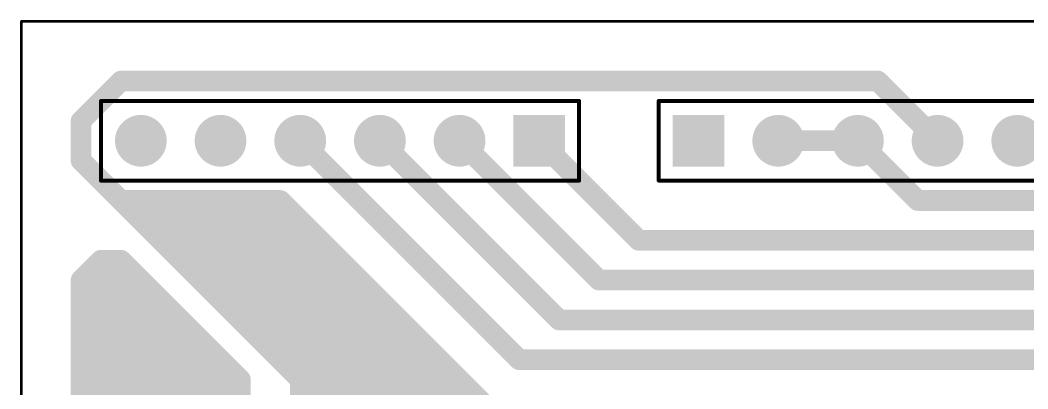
# Model space of a CAD drawing. Extents: x 0 to 64.6, y 0 to 55.9.
# Drawn here: x -0.04 to 32.09, y 44.16 to 55.92 of the extents above; entities that cross this region are included whole.
import ezdxf

# ---------------------------------------------------------------- set-up
doc = ezdxf.new("R2010")
doc.units = 0
for name, color, linetype in [('16', 132, 'CONTINUOUS'), ('18', 110, 'CONTINUOUS'), ('21', 253, 'CONTINUOUS'), ('22', 253, 'CONTINUOUS')]:
    doc.layers.add(name, color=color, linetype=linetype)

# ---------------------------------------------------------------- blocks, each defined once
blk = doc.blocks.new('RECT')
blk.add_solid([(-0.5, -0.5), (0.5, -0.5), (-0.5, 0.5), (0.5, 0.5)])
blk = doc.blocks.new('ROUNDV')
at = {"const_width": 0.5}
blk.add_lwpolyline([(0, -0.25, 1), (0, 0.25, 1), (0, -0.25)], format="xyb", dxfattribs=at)
blk = doc.blocks.new('SQUAREV')
blk.add_solid([(-0.5, -0.5), (0.5, -0.5), (-0.5, 0.5), (0.5, 0.5)])

msp = doc.modelspace()

# ---------------------------------------------------------------- linework, layer by layer
at = {"layer": '16'}
for points, const_width in [([(0.0191, 55.88, 1), (-0.0191, 55.88)], 0.0381), ([(0, 55.8991, 1), (0, 55.861)], 0.0381), ([(3.175, 54.1401, 1), (3.175, 53.8099)], 0.3302), ([(3.2917, 53.8583, 1), (3.0583, 54.0917)], 0.3302), ([(27.4217, 54.0917, 1), (27.1883, 53.8583)], 0.3302), ([(27.305, 53.8099, 1), (27.305, 54.1401)], 0.3302), ([(2.0701, 52.705, 1), (1.7399, 52.705)], 0.3302), ([(1.7883, 52.8217, 1), (2.0217, 52.5883)], 0.3302), ([(9.0067, 52.1867, 1), (8.7733, 51.9533)], 0.3302), ([(11.5467, 52.1867, 1), (11.3133, 51.9533)], 0.3302), ([(14.0867, 52.1867, 1), (13.8533, 51.9533)], 0.3302), ([(16.6267, 52.1867, 1), (16.3933, 51.9533)], 0.3302), ([(24.13, 52.2351, 1), (24.13, 51.9049)], 0.3302), ([(26.7867, 52.1867, 1), (26.5533, 51.9533)], 0.3302), ([(26.67, 51.9049, 1), (26.67, 52.2351)], 0.3302), ([(29.0933, 51.9533, 1), (29.3267, 52.1867)], 0.3302), ([(2.0217, 51.5517, 1), (1.7883, 51.3183)], 0.3302), ([(1.7399, 51.435, 1), (2.0701, 51.435)], 0.3302), ([(3.175, 50.3301, 1), (3.175, 49.9999)], 0.3302), ([(3.2917, 50.2817, 1), (3.0583, 50.0483)], 0.3302), ([(3.0583, 50.0483, 1), (3.2917, 50.2817)], 0.3302), ([(3.81, 50.3301, 1), (3.81, 49.9999)], 0.3302), ([(3.9267, 50.2817, 1), (3.6933, 50.0483)], 0.3302), ([(3.81, 49.9999, 1), (3.81, 50.3301)], 0.3302), ([(8.3717, 50.2817, 1), (8.1383, 50.0483)], 0.3302), ([(8.255, 49.9999, 1), (8.255, 50.3301)], 0.3302), ([(28.575, 50.3301, 1), (28.575, 49.9999)], 0.3302), ([(28.4583, 50.0483, 1), (28.6917, 50.2817)], 0.3302), ([(4.445, 49.6951, 1), (4.445, 49.3649)], 0.3302), ([(4.5617, 49.6467, 1), (4.3283, 49.4133)], 0.3302), ([(4.3283, 49.4133, 1), (4.5617, 49.6467)], 0.3302), ([(5.08, 49.6951, 1), (5.08, 49.3649)], 0.3302), ([(5.1967, 49.6467, 1), (4.9633, 49.4133)], 0.3302), ([(5.08, 49.3649, 1), (5.08, 49.6951)], 0.3302), ([(6.35, 49.6951, 1), (6.35, 49.3649)], 0.3302), ([(6.4667, 49.6467, 1), (6.2333, 49.4133)], 0.3302), ([(6.35, 49.3649, 1), (6.35, 49.6951)], 0.3302), ([(7.62, 49.6951, 1), (7.62, 49.3649)], 0.3302), ([(7.7851, 49.53, 1), (7.4549, 49.53)], 0.3302), ([(7.62, 49.3649, 1), (7.62, 49.6951)], 0.3302), ([(8.4201, 49.53, 1), (8.0899, 49.53)], 0.3302), ([(8.3717, 49.6467, 1), (8.1383, 49.4133)], 0.3302), ([(8.255, 49.3649, 1), (8.255, 49.6951)], 0.3302), ([(5.715, 49.0601, 1), (5.715, 48.7299)], 0.3302), ([(5.8317, 49.0117, 1), (5.5983, 48.7783)], 0.3302), ([(5.5983, 48.7783, 1), (5.8317, 49.0117)], 0.3302), ([(6.985, 49.0601, 1), (6.985, 48.7299)], 0.3302), ([(6.8683, 48.7783, 1), (7.1017, 49.0117)], 0.3302), ([(6.985, 48.7299, 1), (6.985, 49.0601)], 0.3302), ([(7.7851, 48.895, 1), (7.4549, 48.895)], 0.3302), ([(7.62, 48.7299, 1), (7.62, 49.0601)], 0.3302), ([(8.4201, 48.895, 1), (8.0899, 48.895)], 0.3302), ([(8.3717, 49.0117, 1), (8.1383, 48.7783)], 0.3302), ([(19.685, 49.0601, 1), (19.685, 48.7299)], 0.3302), ([(19.5683, 48.7783, 1), (19.8017, 49.0117)], 0.3302), ([(7.4549, 48.895, 1), (7.7851, 48.895)], 0.3302), ([(8.0899, 48.895, 1), (8.4201, 48.895)], 0.3302), ([(2.54, 48.4251, 1), (2.54, 48.0949)], 0.3302), ([(2.6567, 48.1433, 1), (2.4233, 48.3767)], 0.3302), ([(3.2917, 48.3767, 1), (3.0583, 48.1433)], 0.3302), ([(3.175, 48.0949, 1), (3.175, 48.4251)], 0.3302), ([(6.35, 48.4251, 1), (6.35, 48.0949)], 0.3302), ([(6.2333, 48.1433, 1), (6.4667, 48.3767)], 0.3302), ([(7.7367, 48.3767, 1), (7.5033, 48.1433)], 0.3302), ([(7.62, 48.0949, 1), (7.62, 48.4251)], 0.3302), ([(8.4201, 48.26, 1), (8.0899, 48.26)], 0.3302), ([(8.3717, 48.3767, 1), (8.1383, 48.1433)], 0.3302), ([(7.4549, 48.26, 1), (7.7851, 48.26)], 0.3302), ([(8.0899, 48.26, 1), (8.4201, 48.26)], 0.3302), ([(2.0701, 47.625, 1), (1.7399, 47.625)], 0.3302), ([(1.7883, 47.7417, 1), (2.0217, 47.5083)], 0.3302), ([(2.7051, 47.625, 1), (2.3749, 47.625)], 0.3302), ([(2.54, 47.7901, 1), (2.54, 47.4599)], 0.3302), ([(2.6567, 47.7417, 1), (2.4233, 47.5083)], 0.3302), ([(3.2917, 47.7417, 1), (3.0583, 47.5083)], 0.3302), ([(3.175, 47.4599, 1), (3.175, 47.7901)], 0.3302), ([(6.35, 47.7901, 1), (6.35, 47.4599)], 0.3302), ([(6.2333, 47.5083, 1), (6.4667, 47.7417)], 0.3302), ([(8.255, 47.4599, 1), (8.255, 47.7901)], 0.3302), ([(18.415, 47.7901, 1), (18.415, 47.4599)], 0.3302), ([(18.2983, 47.5083, 1), (18.5317, 47.7417)], 0.3302), ([(8.0899, 47.625, 1), (8.4201, 47.625)], 0.3302), ([(3.3401, 46.99, 1), (3.0099, 46.99)], 0.3302), ([(3.2917, 47.1067, 1), (3.0583, 46.8733)], 0.3302), ([(3.0583, 46.8733, 1), (3.2917, 47.1067)], 0.3302), ([(6.35, 47.1551, 1), (6.35, 46.8249)], 0.3302), ([(6.4667, 47.1067, 1), (6.2333, 46.8733)], 0.3302), ([(6.2333, 46.8733, 1), (6.4667, 47.1067)], 0.3302), ([(6.985, 47.1551, 1), (6.985, 46.8249)], 0.3302), ([(7.1017, 47.1067, 1), (6.8683, 46.8733)], 0.3302), ([(6.985, 46.8249, 1), (6.985, 47.1551)], 0.3302), ([(7.62, 47.1551, 1), (7.62, 46.8249)], 0.3302), ([(7.7367, 47.1067, 1), (7.5033, 46.8733)], 0.3302), ([(7.62, 46.8249, 1), (7.62, 47.1551)], 0.3302), ([(8.3717, 47.1067, 1), (8.1383, 46.8733)], 0.3302), ([(8.255, 46.8249, 1), (8.255, 47.1551)], 0.3302), ([(3.3401, 46.355, 1), (3.0099, 46.355)], 0.3302), ([(3.2917, 46.4717, 1), (3.0583, 46.2383)], 0.3302), ([(9.0551, 46.355, 1), (8.7249, 46.355)], 0.3302), ([(9.0067, 46.4717, 1), (8.7733, 46.2383)], 0.3302), ([(8.7733, 46.2383, 1), (9.0067, 46.4717)], 0.3302), ([(17.145, 46.5201, 1), (17.145, 46.1899)], 0.3302), ([(17.0283, 46.2383, 1), (17.2617, 46.4717)], 0.3302), ([(3.0099, 46.355, 1), (3.3401, 46.355)], 0.3302), ([(3.3401, 45.72, 1), (3.0099, 45.72)], 0.3302), ([(3.2917, 45.8367, 1), (3.0583, 45.6033)], 0.3302), ([(9.0551, 45.72, 1), (8.7249, 45.72)], 0.3302), ([(8.7733, 45.6033, 1), (9.0067, 45.8367)], 0.3302), ([(3.0099, 45.72, 1), (3.3401, 45.72)], 0.3302), ([(8.7249, 45.72, 1), (9.0551, 45.72)], 0.3302), ([(3.3401, 45.085, 1), (3.0099, 45.085)], 0.3302), ([(3.2917, 45.2017, 1), (3.0583, 44.9683)], 0.3302), ([(15.875, 45.2501, 1), (15.875, 44.9199)], 0.3302), ([(15.7583, 44.9683, 1), (15.9917, 45.2017)], 0.3302), ([(3.0099, 45.085, 1), (3.3401, 45.085)], 0.3302), ([(3.3401, 44.45, 1), (3.0099, 44.45)], 0.3302), ([(3.2917, 44.5667, 1), (3.0583, 44.3333)], 0.3302), ([(5.8801, 44.45, 1), (5.5499, 44.45)], 0.3302), ([(5.5983, 44.3333, 1), (5.8317, 44.5667)], 0.3302), ([(6.5151, 44.45, 1), (6.1849, 44.45)], 0.3302), ([(6.2333, 44.3333, 1), (6.4667, 44.5667)], 0.3302), ([(7.1501, 44.45, 1), (6.8199, 44.45)], 0.3302), ([(6.8683, 44.3333, 1), (7.1017, 44.5667)], 0.3302), ([(9.0551, 44.45, 1), (8.7249, 44.45)], 0.3302), ([(8.7733, 44.3333, 1), (9.0067, 44.5667)], 0.3302), ([(9.4083, 44.3333, 1), (9.6417, 44.5667)], 0.3302), ([(3.0099, 44.45, 1), (3.3401, 44.45)], 0.3302), ([(8.7249, 44.45, 1), (9.0551, 44.45)], 0.3302)]:
    msp.add_lwpolyline(points, format="xyb", dxfattribs=dict(at, const_width=const_width))
for points, const_width in [([(0, 55.88), (62.23, 55.88)], 0.0762), ([(0, 0), (0, 55.88)], 0.0762), ([(3.175, 53.975), (1.905, 52.705)], 0.6604), ([(27.305, 53.975), (3.175, 53.975)], 0.6604), ([(29.21, 52.07), (27.305, 53.975)], 0.6604), ([(1.905, 52.705), (1.905, 51.435)], 0.6604), ([(15.875, 45.085), (8.89, 52.07)], 0.6604), ([(11.43, 52.07), (17.145, 46.355)], 0.6604), ([(13.97, 52.07), (18.415, 47.625)], 0.6604), ([(16.51, 52.07), (19.685, 48.895)], 0.6604), ([(26.67, 52.07), (24.13, 52.07)], 0.6604), ([(28.575, 50.165), (26.67, 52.07)], 0.6604), ([(1.905, 51.435), (3.175, 50.165)], 0.6604), ([(3.175, 50.165), (3.81, 50.165)], 0.6604), ([(3.175, 50.165), (6.35, 46.99)], 0.6604), ([(3.81, 50.165), (8.255, 50.165)], 0.6604), ([(3.81, 50.165), (4.445, 49.53)], 0.6604), ([(8.255, 50.165), (15.24, 43.18)], 0.6604), ([(40.005, 50.165), (28.575, 50.165)], 0.6604), ([(4.445, 49.53), (6.35, 47.625)], 0.6604), ([(5.08, 49.53), (4.445, 49.53)], 0.6604), ([(5.08, 49.53), (5.715, 48.895)], 0.6604), ([(5.08, 49.53), (6.35, 49.53)], 0.6604), ([(7.62, 49.53), (6.35, 49.53)], 0.6604), ([(6.35, 49.53), (6.985, 48.895)], 0.6604), ([(8.255, 49.53), (7.62, 49.53)], 0.6604), ([(7.62, 48.895), (7.62, 49.53)], 0.6604), ([(8.255, 48.895), (8.255, 49.53)], 0.6604), ([(8.255, 49.53), (13.97, 43.815)], 0.6604), ([(5.715, 48.895), (6.35, 48.26)], 0.6604), ([(6.985, 48.895), (5.715, 48.895)], 0.6604), ([(6.985, 48.895), (7.62, 48.895)], 0.6604), ([(7.62, 48.895), (7.62, 48.26)], 0.6604), ([(19.685, 37.465), (8.255, 48.895)], 0.6604), ([(8.255, 48.895), (8.255, 48.26)], 0.6604), ([(19.685, 48.895), (48.26, 48.895)], 0.6604), ([(1.905, 47.625), (2.54, 48.26)], 0.6604), ([(2.54, 48.26), (3.175, 48.26)], 0.6604), ([(3.175, 48.26), (6.985, 44.45)], 0.6604), ([(6.35, 48.26), (7.62, 48.26)], 0.6604), ([(7.62, 48.26), (17.145, 38.735)], 0.6604), ([(8.255, 47.625), (8.255, 48.26)], 0.6604), ([(8.255, 48.26), (19.685, 36.83)], 0.6604), ([(1.905, 38.1), (1.905, 47.625)], 0.6604), ([(2.54, 47.625), (3.175, 46.99)], 0.6604), ([(2.54, 39.37), (2.54, 47.625)], 0.6604), ([(3.175, 47.625), (2.54, 47.625)], 0.6604), ([(6.35, 44.45), (3.175, 47.625)], 0.6604), ([(6.35, 47.625), (8.255, 47.625)], 0.6604), ([(18.415, 47.625), (47.625, 47.625)], 0.6604), ([(3.175, 46.99), (3.175, 46.355)], 0.6604), ([(3.175, 46.99), (5.715, 44.45)], 0.6604), ([(6.35, 46.99), (6.985, 46.99)], 0.6604), ([(6.35, 46.99), (8.89, 44.45)], 0.6604), ([(9.525, 44.45), (6.985, 46.99)], 0.6604), ([(6.985, 46.99), (7.62, 46.99)], 0.6604), ([(7.62, 46.99), (8.255, 46.99)], 0.6604), ([(7.62, 46.99), (8.89, 45.72)], 0.6604), ([(8.255, 46.99), (8.89, 46.355)], 0.6604), ([(3.175, 46.355), (3.175, 45.72)], 0.6604), ([(5.715, 43.815), (3.175, 46.355)], 0.6604), ([(8.89, 46.355), (12.7, 42.545)], 0.6604), ([(8.89, 46.355), (8.89, 45.72)], 0.6604), ([(46.99, 46.355), (17.145, 46.355)], 0.6604), ([(3.175, 45.72), (3.175, 45.085)], 0.6604), ([(5.08, 43.815), (3.175, 45.72)], 0.6604), ([(8.89, 45.72), (8.89, 44.45)], 0.6604), ([(3.175, 45.085), (5.08, 43.18)], 0.6604), ([(3.175, 45.085), (3.175, 44.45)], 0.6604), ([(15.875, 45.085), (45.72, 45.085)], 0.6604), ([(3.175, 44.45), (3.175, 43.815)], 0.6604), ([(3.175, 44.45), (5.08, 42.545)], 0.6604), ([(5.715, 43.815), (5.715, 44.45)], 0.6604), ([(6.35, 41.275), (6.35, 44.45)], 0.6604), ([(6.985, 44.45), (6.985, 43.18)], 0.6604), ([(8.89, 44.45), (8.89, 33.655)], 0.6604)]:
    msp.add_lwpolyline(points, dxfattribs=dict(at, const_width=const_width))
at = {"layer": '21', "const_width": 0.0635}
for points in [[(20.32, 53.3718, 1), (20.32, 53.3083)], [(20.3517, 53.34, 1), (20.2883, 53.34)], [(20.32, 50.8318, 1), (20.32, 50.7683)], [(20.2883, 50.8, 1), (20.3517, 50.8)]]:
    msp.add_lwpolyline(points, format="xyb", dxfattribs=at)
at = {"layer": '21', "const_width": 0.127}
for points in [[(20.32, 50.8), (20.32, 53.34)], [(20.32, 53.34), (40.64, 53.34)], [(40.64, 50.8), (20.32, 50.8)]]:
    msp.add_lwpolyline(points, dxfattribs=at)
at = {"layer": '22', "const_width": 0.0635}
for points in [[(2.5718, 53.34, 1), (2.5082, 53.34)], [(2.54, 53.3718, 1), (2.54, 53.3083)], [(17.8117, 53.34, 1), (17.7483, 53.34)], [(17.78, 53.3083, 1), (17.78, 53.3718)], [(2.5082, 50.8, 1), (2.5718, 50.8)], [(2.54, 50.8318, 1), (2.54, 50.7683)], [(17.7483, 50.8, 1), (17.8117, 50.8)], [(17.78, 50.7683, 1), (17.78, 50.8318)]]:
    msp.add_lwpolyline(points, format="xyb", dxfattribs=at)
at = {"layer": '22', "const_width": 0.127}
for points in [[(17.78, 53.34), (2.54, 53.34)], [(2.54, 53.34), (2.54, 50.8)], [(17.78, 50.8), (17.78, 53.34)], [(2.54, 50.8), (17.78, 50.8)]]:
    msp.add_lwpolyline(points, dxfattribs=at)

# ---------------------------------------------------------------- block references
at = {"layer": '16', "xscale": 3.81, "yscale": 12.065}
msp.add_blockref('RECT', (10.795, 39.6875), dxfattribs=at)
at = {"layer": '18', "xscale": 1.65, "yscale": 1.65}
for name, p in [('ROUNDV', (3.81, 52.07)), ('ROUNDV', (3.81, 52.07)), ('ROUNDV', (6.35, 52.07)), ('ROUNDV', (6.35, 52.07)), ('ROUNDV', (8.89, 52.07)), ('ROUNDV', (8.89, 52.07)), ('ROUNDV', (11.43, 52.07)), ('ROUNDV', (11.43, 52.07)), ('ROUNDV', (13.97, 52.07)), ('ROUNDV', (13.97, 52.07)), ('SQUAREV', (16.51, 52.07)), ('SQUAREV', (16.51, 52.07)), ('SQUAREV', (21.59, 52.07)), ('SQUAREV', (21.59, 52.07)), ('ROUNDV', (24.13, 52.07)), ('ROUNDV', (24.13, 52.07)), ('ROUNDV', (26.67, 52.07)), ('ROUNDV', (26.67, 52.07)), ('ROUNDV', (29.21, 52.07)), ('ROUNDV', (29.21, 52.07)), ('ROUNDV', (31.75, 52.07)), ('ROUNDV', (31.75, 52.07))]:
    msp.add_blockref(name, p, dxfattribs=at)

doc.saveas('drawing.dxf')
